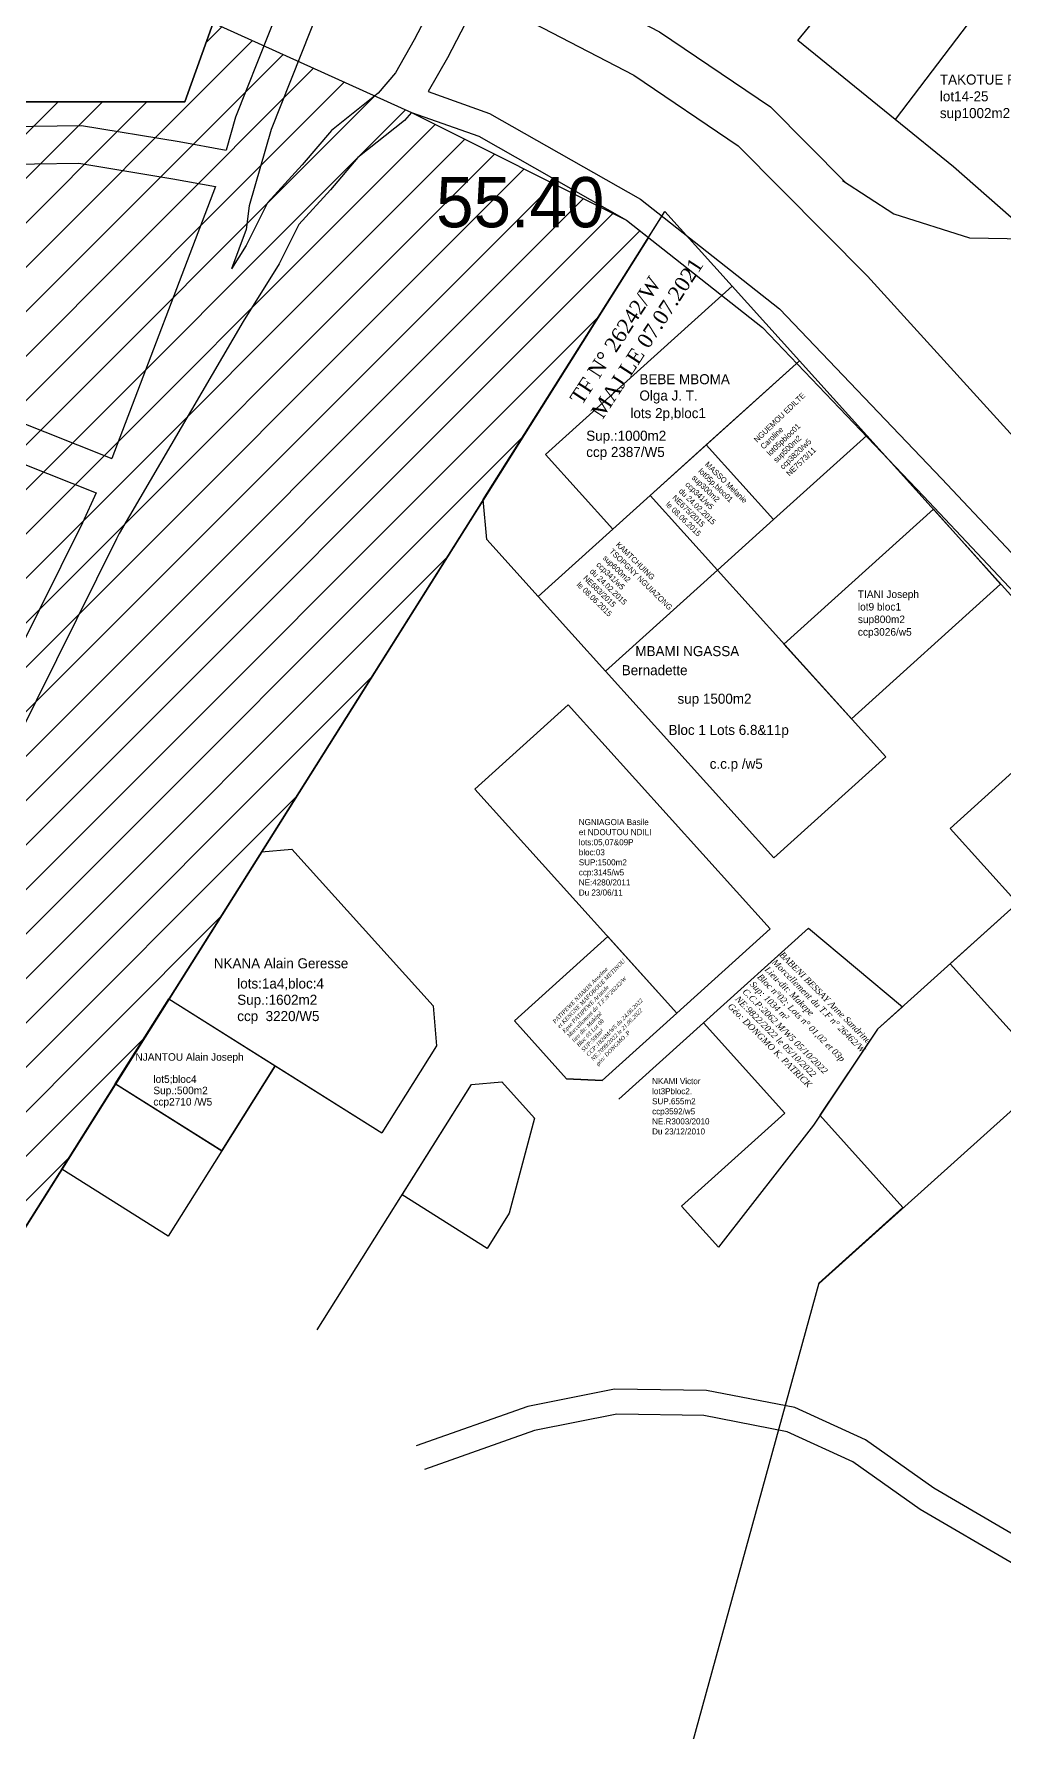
# Model space of a CAD drawing. Header units: millimetres. Extents: x 579832 to 917290, y 449831 to 1452191.
# Drawn here: x 916250.5 to 916443.2, y 1450937.1 to 1451274.6 of the extents above; entities that cross this region are included whole.
import ezdxf

# ---------------------------------------------------------------- set-up
doc = ezdxf.new("R2010")
doc.units = ezdxf.units.MM
doc.header["$LTSCALE"] = 10
for name, color, linetype in [('end maj 26 02 2021', 7, 'Continuous'), ('MAJ AOUT 2021', 7, 'Continuous'), ('MAJ DEC 2021', 7, 'Continuous'), ('MAJ JAN 2022', 1, 'Continuous'), ('MAJ JUILLET 2021', 7, 'Continuous')]:
    doc.layers.add(name, color=color, linetype=linetype)
doc.styles.add('Times 1.0', font='times.ttf', dxfattribs={"width": 0.99, "height": 1})

msp = doc.modelspace()

# ---------------------------------------------------------------- hatches: boundary and pattern name
at = {"layer": 'end maj 26 02 2021', "linetype": 'ByBlock'}
h = msp.add_hatch(dxfattribs=at)
h.set_pattern_fill('ANSI31', color=4, scale=50, style=0)
h.set_pattern_definition([(45, (0, 0), (-4.419417382, 4.419417382), [])])
h.paths.add_polyline_path([(916286.11, 1451276.77), (916325.54, 1451258.98), (916368.35, 1451237.53), (916372.68, 1451234.11), (916211.24, 1450977.75), (916205.23, 1450962.76), (916174.81, 1450711.82), (916178.73, 1450642.13), (916056.76, 1450528.44), (915995, 1450600), (915950, 1450600), (915948.55, 1450625.78), (915943.17, 1450662.1), (915944.51, 1450706.5), (915924.31, 1450738.78), (915881.21, 1450745.5), (915830.03, 1450736.09), (915809.22, 1450715.97), (915753.29, 1450715.57), (915690.34, 1450779.79), (915665.21, 1450792.82), (915660.49, 1450795.26), (915622.75, 1450817.08), (915625.13, 1450879.22), (915674.2, 1450916.74), (915679.19, 1450912.06), (915680, 1450901), (915735.86, 1450860.99), (915882.11, 1450810.29), (915981.03, 1450961.81), (916051.45, 1450982), (916061.45, 1451017), (915997.72, 1451084.86), (915979.96, 1451094.46), (915967.4, 1451095.16), (915970, 1451226), (916198.8, 1451221.42), (916211.39, 1451244.72), (916227.86, 1451261.1), (916280.51, 1451261.1)])

# ---------------------------------------------------------------- linework, layer by layer
at = {"flags": 128}
for points in [[(916364.62, 1451095.08), (916378.34, 1451079.86), (916363.49, 1451066.46), (916356.43, 1451066.82), (916346.05, 1451078.33)], [(916404.53, 1451096.76), (916423.21, 1451081.1), (916418.29, 1451076.66), (916405.54, 1451057.56), (916386.61, 1451033.35), (916379.29, 1451041.48), (916399.81, 1451059.99), (916383.64, 1451077.92)]]:
    msp.add_lwpolyline(points, close=True, dxfattribs=at)
msp.add_lwpolyline([(916404.53, 1451096.76), (916423.21, 1451081.1)], dxfattribs=at)
at = {"layer": 'end maj 26 02 2021', "linetype": 'ByBlock'}
for p, q in [((916402.39, 1451273.3), (916442.38, 1451322.21)), ((916286.11, 1451276.77), (916280.51, 1451261.1)), ((916437.58, 1451278.31), (916421.79, 1451257.53)), ((916421.79, 1451257.53), (916402.39, 1451273.3)), ((916280.51, 1451261.1), (916227.86, 1451261.1)), ((916352.2, 1451190.95), (916389.33, 1451224.44)), ((916389.33, 1451224.44), (916402.73, 1451209.58)), ((916402.73, 1451209.58), (916365.6, 1451176.09)), ((916365.6, 1451176.09), (916352.2, 1451190.95)), ((916364.15, 1451147.85), (916386.43, 1451167.94)), ((916386.43, 1451167.94), (916419.92, 1451130.81)), ((916397.64, 1451110.72), (916364.15, 1451147.85)), ((916419.92, 1451130.81), (916397.64, 1451110.72)), ((916287.82, 1451052.46), (916298.48, 1451069.38)), ((916298.48, 1451069.38), (916319.64, 1451056.06)), ((916306.79, 1451016.89), (916337.51, 1451065.67)), ((916337.51, 1451065.67), (916343.52, 1451066.19)), ((916343.52, 1451066.19), (916350.02, 1451058.98))]:
    msp.add_line(p, q, dxfattribs=at)
at = {"layer": 'end maj 26 02 2021', "color": 3, "linetype": 'ByBlock'}
for p, q in [((916211.24, 1450977.75), (916372.68, 1451234.11)), ((916406.66, 1451026.12), (916495.91, 1451106.33)), ((916277.33, 1451082.7), (916319.64, 1451056.06))]:
    msp.add_line(p, q, dxfattribs=at)
at = {"layer": 'end maj 26 02 2021', "linetype": 'ByBlock', "ltscale": 0.0014}
for p, q in [((916366.82, 1451062.75), (916383.64, 1451077.91)), ((916383.64, 1451077.91), (916399.81, 1451059.99)), ((916256.01, 1451048.86), (916266.67, 1451065.78)), ((916266.67, 1451065.78), (916287.83, 1451052.46))]:
    msp.add_line(p, q, dxfattribs=at)
at = {"layer": 'end maj 26 02 2021', "linetype": 'ByBlock'}
for points in [[(916254.79, 1451306.74), (916263.3, 1451306.73), (916297.11, 1451303.5), (916322.73, 1451297.94), (916346.49, 1451289.68), (916374.9, 1451274.97), (916396.96, 1451260.07), (916411.8, 1451245.1)], [(916303.98, 1451291.77), (916290.59, 1451258), (916288.69, 1451251.46)], [(916311.41, 1451290.16), (916297.69, 1451255.57), (916293.28, 1451240.38), (916292.71, 1451235.68), (916289.75, 1451227.84)], [(916331.74, 1451284.22), (916326.13, 1451273.39), (916322.38, 1451266.83), (916318.92, 1451262.77), (916309.65, 1451255.39), (916303.84, 1451248.54), (916296.91, 1451240.98), (916292.67, 1451232.53), (916289.75, 1451227.84)], [(916338.9, 1451281.74), (916332.72, 1451269.81), (916328.89, 1451263.1)], [(916338.9, 1451281.74), (916342.53, 1451280.47), (916369.78, 1451266.36), (916390.55, 1451252.34), (916416.24, 1451226.43), (916630.56, 1450990.65)], [(916328.89, 1451263.1), (916341.06, 1451258.78), (916371.15, 1451241.69), (916398.75, 1451219.88), (916431.06, 1451186.12), (916466.26, 1451148.74)], [(916240.51, 1451256.13), (916259.96, 1451256.36), (916279.36, 1451253.16), (916288.69, 1451251.46)], [(916325.54, 1451258.98), (916324.15, 1451257.35), (916314.9, 1451249.98), (916309.47, 1451243.58), (916303.14, 1451236.68), (916299.22, 1451228.85), (916292.07, 1451217.39), (916267.4, 1451175.21)], [(916325.54, 1451258.98), (916338.98, 1451254.22), (916368.35, 1451237.53), (916395.37, 1451216.17), (916427.43, 1451182.67), (916462.61, 1451145.31)], [(916212.25, 1451211.49), (916212.83, 1451213.54), (916221.75, 1451233.76), (916231.79, 1451245.49), (916241.71, 1451248.64), (916259.39, 1451248.85), (916278.07, 1451245.77), (916286.59, 1451244.22)], [(916286.59, 1451244.22), (916265.98, 1451190.18)], [(916411.48, 1451245.43), (916411.3, 1451245.43), (916421.5, 1451238.81), (916436.55, 1451234.02), (916447.86, 1451233.85), (916457.05, 1451236.27), (916465.24, 1451240.72), (916466.04, 1451241.07)], [(916212.25, 1451211.49), (916265.98, 1451190.18)], [(916210.21, 1451204.23), (916262.86, 1451183.35)], [(916262.86, 1451183.35), (916260.15, 1451177.38), (916208.61, 1451073.71)], [(916267.4, 1451175.21), (916266.92, 1451174.16), (916214.98, 1451069.66), (916201.26, 1451052.45), (916177.83, 1451031.56), (916161, 1451009.81), (916145.23, 1450982.71), (916128.13, 1450932.62), (916119, 1450890.05), (916117.57, 1450834.02), (916125.91, 1450785.99), (916135.27, 1450738.07), (916137.71, 1450686.31), (916132.39, 1450670.24), (916132.03, 1450669.97)], [(916447.48, 1450974.84), (916429.45, 1450985.4), (916415.86, 1450994.99), (916401.85, 1451001.42), (916384.23, 1451004.85), (916365.93, 1451005.11), (916348.73, 1451001.67), (916326.5, 1450993.85)], [(916445.35, 1450970.3), (916426.74, 1450981.19), (916413.36, 1450990.64), (916400.31, 1450996.63), (916383.71, 1450999.86), (916366.39, 1451000.1), (916350.05, 1450996.84), (916328.16, 1450989.14)]]:
    msp.add_lwpolyline(points, dxfattribs=at)
at = {"layer": 'end maj 26 02 2021', "color": 4, "linetype": 'ByBlock', "flags": 128}
msp.add_lwpolyline([(916227.86, 1451261.1), (916280.51, 1451261.1), (916286.11, 1451276.77), (916325.54, 1451258.98), (916368.35, 1451237.53), (916372.68, 1451234.11), (916211.24, 1450977.75)], dxfattribs=at)
at = {"layer": 'end maj 26 02 2021', "linetype": 'ByBlock', "flags": 128}
msp.add_lwpolyline([(916439.39, 1451279.14), (916454.99, 1451276.25), (916457.43, 1451232.54), (916447.05, 1451236.16), (916433.35, 1451248.13), (916421.8, 1451257.53)], dxfattribs=at)
at = {"layer": 'end maj 26 02 2021', "linetype": 'ByBlock', "ltscale": 0.0014, "flags": 128}
for points in [[(916402.73, 1451209.58), (916416.12, 1451194.73), (916397.56, 1451177.99), (916384.16, 1451192.84)], [(916384.16, 1451192.84), (916397.56, 1451177.99), (916386.43, 1451167.94), (916373.03, 1451182.8)], [(916397.56, 1451177.99), (916386.43, 1451167.94), (916373.03, 1451182.8), (916384.16, 1451192.84)], [(916373.03, 1451182.8), (916386.43, 1451167.94), (916364.15, 1451147.85), (916350.75, 1451162.71)], [(916386.43, 1451167.94), (916364.15, 1451147.85), (916350.75, 1451162.71), (916373.03, 1451182.8)], [(916356.72, 1451141.16), (916396.91, 1451096.6), (916378.34, 1451079.86), (916338.16, 1451124.41)], [(916337.51, 1451065.67), (916343.52, 1451066.19), (916350.02, 1451058.98), (916345.03, 1451040.08), (916340.63, 1451033.09), (916323.7, 1451043.75)]]:
    msp.add_lwpolyline(points, close=True, dxfattribs=at)
at = {"layer": 'end maj 26 02 2021', "linetype": 'ByBlock', "flags": 128}
for points in [[(916429.37, 1451180.05), (916442.76, 1451165.19), (916413.06, 1451138.41), (916399.66, 1451153.26)], [(916277.32, 1451082.7), (916298.48, 1451069.38), (916287.82, 1451052.46), (916266.66, 1451065.78)], [(916266.67, 1451065.78), (916287.83, 1451052.46), (916277.17, 1451035.54), (916256.01, 1451048.86)]]:
    msp.add_lwpolyline(points, close=True, dxfattribs=at)
at = {"layer": 'end maj 26 02 2021', "linetype": 'ByBlock', "ltscale": 0.0014, "flags": 128}
msp.add_lwpolyline([(916295.76, 1451111.96), (916301.77, 1451112.48), (916329.87, 1451081.33), (916330.55, 1451073.39), (916319.64, 1451056.06)], dxfattribs=at)
at = {"layer": 'end maj 26 02 2021', "color": 3, "linetype": 'ByBlock', "flags": 128}
msp.add_lwpolyline([(916469.55, 1451075.77), (916456.19, 1451063.71), (916432.74, 1451089.7), (916446.11, 1451101.76)], close=True, dxfattribs=at)
at = {"layer": 'MAJ DEC 2021', "color": 3, "linetype": 'ByBlock', "lineweight": 30, "ltscale": 0.0014, "flags": 128}
msp.add_lwpolyline([(916375.93, 1451239.29), (916462.42, 1451143.4), (916432.71, 1451116.61), (916446.11, 1451101.76), (916418.29, 1451076.66), (916406.78, 1451059.55), (916423.33, 1451041.19), (916406.59, 1451026.16), (916328.28, 1450741.77), (916320.97, 1450746.88), (916280.1, 1450747.14), (916174.88, 1450711.82), (916156.87, 1450709.27), (916201.66, 1450962.54)], close=True, dxfattribs=at)
at = {"layer": 'MAJ JAN 2022', "color": 7, "ltscale": 0.0014, "flags": 128}
msp.add_lwpolyline([(916364.62, 1451095.08), (916346.05, 1451078.33), (916356.43, 1451066.82), (916363.49, 1451066.46), (916378.34, 1451079.86)], close=True, dxfattribs=at)
at = {"layer": 'MAJ JUILLET 2021', "color": 7, "linetype": 'ByBlock', "lineweight": -3, "ltscale": 0.0014}
for p, q in [((916339.84, 1451181.97), (916375.94, 1451239.29)), ((916375.94, 1451239.29), (916402.73, 1451209.58)), ((916402.73, 1451209.58), (916350.75, 1451162.7)), ((916340.53, 1451174.03), (916339.84, 1451181.97)), ((916350.75, 1451162.7), (916340.53, 1451174.03))]:
    msp.add_line(p, q, dxfattribs=at)
at = {"layer": 'MAJ JUILLET 2021', "color": 3, "linetype": 'ByBlock', "lineweight": -3, "ltscale": 0.0014, "flags": 128}
msp.add_lwpolyline([(916375.94, 1451239.29), (916402.73, 1451209.58), (916350.75, 1451162.71), (916340.53, 1451174.03), (916339.84, 1451181.97)], close=True, dxfattribs=at)

# ---------------------------------------------------------------- texts
at = {"insert": (916399.54, 1451092.22), "char_height": 1.2445, "width": 42.099, "attachment_point": 1, "rotation": 314.8712}
msp.add_mtext('{\\fTimes New Roman|b0|i1|c0|p18;\\Q1;\\C0;BABENI BESSAY Anne Sandrine\\P\\C1;Morcellement du T.F n° 26462/W\\P\\C0;Lieu-dit: Makepe\\PBloc n°02; Lots n° 01,02 et 03p\\PSup: 1034 m²\\PC.C.P:2062 M/W5 05/10/2022\\PNE:9822/2022 le 05/10/2022    \\fTimes New Roman|b0|i0|c0|p18;     \\P\\fTimes New Roman|b0|i1|c0|p18;Géo: DONGMO K. PATRICK}', dxfattribs=at)
at = {"layer": 'end maj 26 02 2021', "linetype": 'ByBlock'}
for s, height, p in [('55.40', 10, (916330.47, 1451236.12)), ('NJANTOU Alain Joseph', 1.5, (916270.67, 1451070.4)), ('lot5;bloc4', 1.5, (916274.23, 1451065.99)), ('Sup.:500m2', 1.5, (916274.23, 1451063.74)), ('ccp2710 /W5', 1.5, (916274.23, 1451061.49))]:
    msp.add_text(s, height=height, dxfattribs=at).set_placement(p)
at = {"layer": 'end maj 26 02 2021', "color": 7, "linetype": 'ByBlock'}
for s, p in [('BEBE MBOMA', (916370.91, 1451204.92)), ('Olga J. T.', (916370.91, 1451201.68)), ('lots 2p,bloc1', (916369.12, 1451198.18)), ('Sup.:1000m2', (916360.33, 1451193.68)), ('ccp 2387/W5', (916360.33, 1451190.45)), ('MBAMI NGASSA ', (916370.1, 1451150.85)), ('Bernadette', (916367.39, 1451147.06)), ('sup 1500m2', (916378.48, 1451141.39)), ('Bloc 1 Lots 6.8&11p', (916376.69, 1451135.18)), ('c.c.p /w5', (916384.89, 1451128.45)), ('NKANA Alain Geresse', (916286.25, 1451088.77)), ('lots:1a4,bloc:4', (916290.91, 1451084.76)), ('Sup.:1602m2', (916290.91, 1451081.52)), ('ccp  3220/W5', (916290.91, 1451078.28))]:
    msp.add_text(s, height=2, dxfattribs=at).set_placement(p)
at = {"layer": 'end maj 26 02 2021', "linetype": 'ByBlock', "attachment_point": 1}
for s, insert, char_height, width in [('TAKOTUE FOTSO\\Plot14-25\\Psup1002m2', (916430.67, 1451266.51), 2, 21.71), ('TIANI Joseph \\Plot9 bloc1\\Psup800m2\\Pccp3026/w5', (916414.36, 1451163.92), 1.5, 23.31), ('NGNIAGOIA Basile\\Pet NDOUTOU NDILI\\Plots:05,07&09P\\Pbloc:03\\PSUP:1500m2\\Pccp:3145/w5\\PNE:4280/2011\\PDu 23/06/11', (916358.85, 1451118.45), 1.2, 24.13), ('NKAMI Victor\\Plot3Pbloc2.\\PSUP.655m2\\Pccp3592/w5\\PNE.R3003/2010\\PDu 23/12/2010', (916373.43, 1451066.94), 1.2, 24.13)]:
    msp.add_mtext(s, dxfattribs=dict(at, insert=insert, char_height=char_height, width=width))
at = {"layer": 'end maj 26 02 2021', "color": 150, "linetype": 'ByBlock', "lineweight": -3, "ltscale": 0.0014, "insert": (916356.89, 1451202.2), "char_height": 3, "width": 41.049, "attachment_point": 1, "rotation": 56.8684, "style": 'Times 1.0'}
msp.add_mtext('{\\C1;TF N° 26242/W\\PMAJ LE 07.07.2021}', dxfattribs=at)
at = {"layer": 'end maj 26 02 2021', "linetype": 'ByBlock', "char_height": 1.1151, "width": 17.3288, "attachment_point": 1}
for s, insert, rotation in [('NGUEMOU EDILTE\\PCaroline \\Plot05pbloc01\\Psup500m2\\Pccp3820/w5\\PNE7573/11', (916393.56, 1451194.06), 43.8387), ('MASSO Melanie  \\Plot05p,bloc01\\Psup300m2\\Pccp341/w5\\Pdu 24.02.2015\\PNE675/2015\\Ple 08.06.2015', (916384.61, 1451189.67), 315.7026), ('KAMTCHUING TSOPGNY NGUIAZONG \\Psup600m2\\Pccp341/w5\\Pdu 24.02.2015\\PNE683/2015\\Ple 08.06.2015', (916366.91, 1451173.71), 315.7026)]:
    msp.add_mtext(s, dxfattribs=dict(at, insert=insert, rotation=rotation))
at = {"layer": 'MAJ AOUT 2021', "color": 7, "lineweight": -3, "insert": (916353.54, 1451078.3), "char_height": 0.8, "width": 58.0447, "attachment_point": 1, "rotation": 45.5769}
msp.add_mtext('{\\fTimes New Roman|b0|i1|c0|p18;PATIPEWE NJIAKIN Anselme\\Pet KENGNE MAFOBOUE METINOU\\PEpse PATIPEWE Aristide\\P\\C1;Morcellement du T.F.N°26242/W\\Plieu dit: Makèpè\\P\\C7;Bloc 03 Lot 08\\PSUP:500m²\\PCCP:1824M/W5 du 24.06.2022\\PNE.7099/2022 le 21.06.2022\\Pgéo: DONGMO .P}', dxfattribs=at)

doc.saveas('drawing.dxf')
